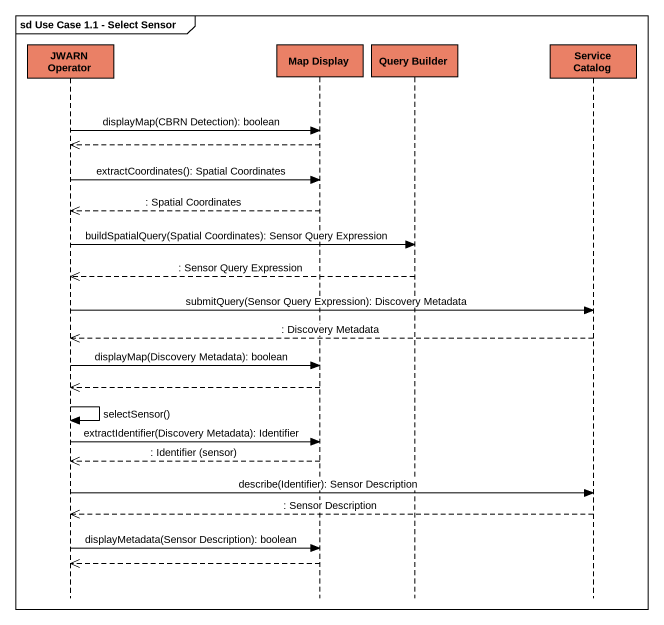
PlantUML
@startuml
mainframe sd Use Case 1.1 - Select Sensor
hide footbox
participant "JWARN Operator" as JWARN_Operator #EA8066
participant "Map Display" as Map_Display #EA8066
participant "Query Builder" as Query_Builder #EA8066
participant "Service Catalog" as Service_Catalog #EA8066

JWARN_Operator -> Map_Display : displayMap(CBRN Detection): boolean
Map_Display -->> JWARN_Operator
JWARN_Operator -> Map_Display : extractCoordinates(): Spatial Coordinates
Map_Display -->> JWARN_Operator : : Spatial Coordinates
JWARN_Operator -> Query_Builder : buildSpatialQuery(Spatial Coordinates): Sensor Query Expression
Query_Builder -->> JWARN_Operator : : Sensor Query Expression
JWARN_Operator -> Service_Catalog : submitQuery(Sensor Query Expression): Discovery Metadata
Service_Catalog -->> JWARN_Operator : : Discovery Metadata
JWARN_Operator -> Map_Display : displayMap(Discovery Metadata): boolean
Map_Display -->> JWARN_Operator
JWARN_Operator -> JWARN_Operator : selectSensor()
JWARN_Operator -> Map_Display : extractIdentifier(Discovery Metadata): Identifier
Map_Display -->> JWARN_Operator : : Identifier (sensor)
JWARN_Operator -> Service_Catalog : describe(Identifier): Sensor Description
Service_Catalog -->> JWARN_Operator : : Sensor Description
JWARN_Operator -> Map_Display : displayMetadata(Sensor Description): boolean
Map_Display -->> JWARN_Operator
@enduml
